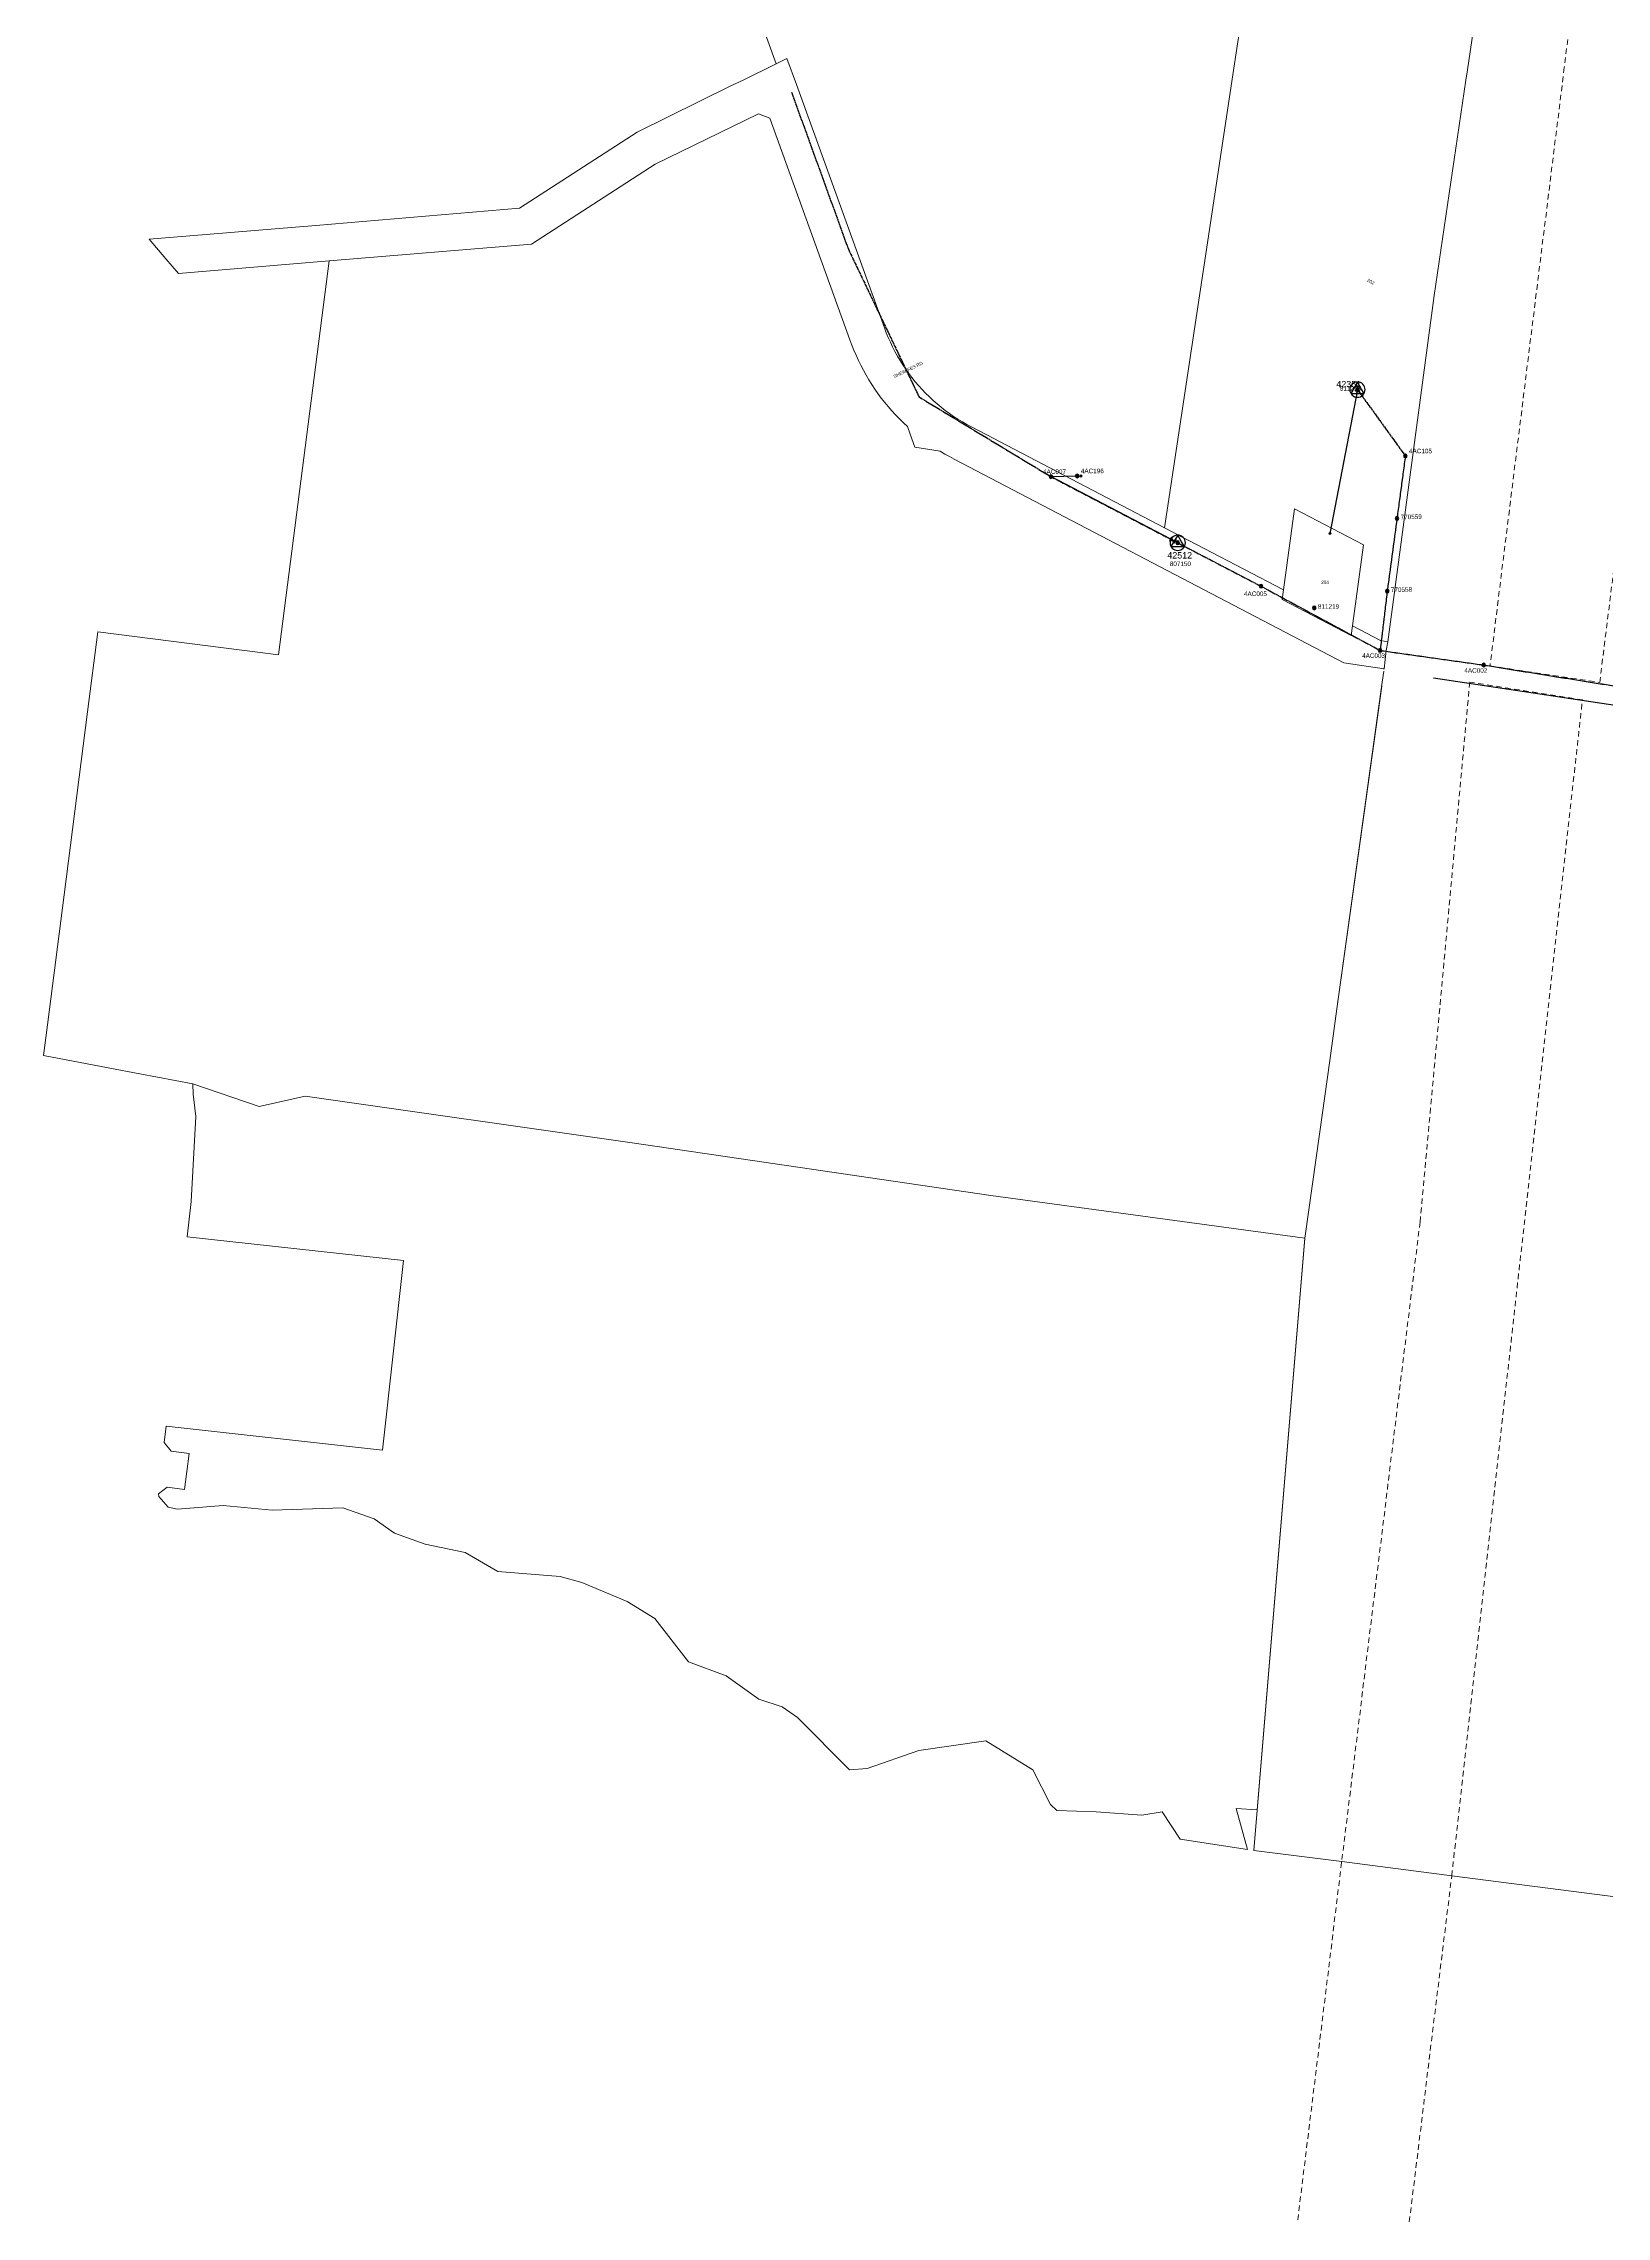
# Model space of a CAD drawing. Header units: metres. Extents: x 294464 to 297376, y 6182000 to 6185311.
# Drawn here: x 294464 to 295323, y 6182608 to 6183802 of the extents above; entities that cross this region are included whole.
import ezdxf
from ezdxf.enums import TextEntityAlignment as Align

# ---------------------------------------------------------------- set-up
doc = ezdxf.new("R2010")
doc.units = ezdxf.units.M
for name, pattern in [('Cable Exist OH', [1, 1, 0]), ('Dash', [5, 3, -2]), ('DASHED', [0.75, 0.5, -0.25]), ('IE Trench LV', [6.5, 5, -1.5])]:
    doc.linetypes.add(name, pattern=pattern)
for name, color, linetype in [('_User Miscellaneous2', 7, 'Continuous'), ('Equip_LV_EXT', 7, 'Continuous'), ('Mains_HV_EXT', 7, 'Continuous'), ('Services_SP_EXT', 7, 'Continuous'), ('Sub_SP_TR_HV_LV_EXT', 7, 'Continuous'), ('SupportsOH_SP_TR_HV_LV_SL_EXT', 7, 'Continuous')]:
    doc.layers.add(name, color=color, linetype=linetype)
for name, color, linetype, lineweight in [('Cadastre Easements_SP_EXT', 9, 'Continuous', 5), ('Cadastre Land Parcels_SP_EXT', 9, 'Continuous', 5), ('Cadastre Roads_SP_EXT', 9, 'Continuous', 5)]:
    doc.layers.add(name, color=color, linetype=linetype, lineweight=lineweight)
doc.styles.add('POLE_LABEL', font='arial.ttf')
doc.styles.get("Standard").update_dxf_attribs({"font": 'arial.ttf'})
doc.styles.add('X_78107_BDRY_ST00$0$ISOCP', font='isocp.shx')
doc.styles.add('X_78107_BDRY_ST01$0$IsoCP', font='isocp.shx')

# ---------------------------------------------------------------- blocks, each defined once
blk = doc.blocks.new('SUB_POLE_EXT')
blk.add_wipeout([(0, 4.2), (0.4, 4.2), (0.8, 4.1), (1.2, 4), (1.6, 3.9), (2, 3.7), (2.3, 3.5), (2.7, 3.3), (3, 3), (3.3, 2.7), (3.5, 2.3), (3.8, 1.9), (3.9, 1.6), (4, 1.2), (4.2, 0.6), (4.2, 0), (4.2, -0.6), (4.1, -1.1), (3.9, -1.6), (3.6, -2.2), (3.2, -2.7), (3, -3), (2.7, -3.3), (2.4, -3.5), (2, -3.7), (1.6, -3.9), (1.3, -4), (0.8, -4.1), (0.4, -4.2), (0, -4.2), (-0.4, -4.2), (-0.8, -4.1), (-1.2, -4), (-1.6, -3.9), (-2, -3.7), (-2.4, -3.5), (-2.7, -3.3), (-3, -3), (-3.2, -2.7), (-3.5, -2.3), (-3.7, -2), (-3.9, -1.6), (-4, -1.2), (-4.2, -0.8), (-4.2, -0.1), (-4.2, 0.4), (-4.1, 0.8), (-4, 1.3), (-3.9, 1.6), (-3.7, 2), (-3.5, 2.4), (-3.3, 2.7), (-3, 3), (-2.7, 3.3), (-2.3, 3.5), (-2, 3.7), (-1.6, 3.9), (-1.2, 4), (-0.8, 4.2), (-0.4, 4.2)])
blk.add_line((2.2, 0.5), (2.2, 0.5, 0))
blk.add_lwpolyline([(-4.2, 0, 1), (4.2, 0, 1)], format="xyb", close=True)
blk.add_lwpolyline([(2.1, 0.5), (0, 4.2), (-3.7, -2.1), (3.7, -2.1)], close=True)
for tag, height, flags, p in [('STREET_CODE', 0.2, 9, (1.5, 0)), ('ASSET_NUM', 3.5, 8, (2, 2)), ('CONSTRUCTED_VOLTAGE', 0.2, 9, (1.5, -0.2)), ('NO_PHASES', 0.2, 9, (1.5, -0.4)), ('OPERATING_VOLTAGE', 0.2, 9, (1.5, -0.6)), ('OPERATED_BY', 0.2, 9, (1.5, -0.8)), ('MAINTAINED_BY', 0.2, 9, (1.5, -1)), ('ORIENTATION', 0.2, 9, (1.5, -1.2)), ('OWNED_BY', 0.2, 9, (1.5, -1.4)), ('SECONDARY_VOLTAGE', 0.2, 9, (1.5, -1.6)), ('STATE', 0.2, 9, (1.5, -1.8)), ('SUBSTATION_TYPE', 0.2, 9, (1.5, -2)), ('USAGE', 0.2, 9, (1.5, -2.2)), ('LEGEND', 0.2, 9, (1.5, -2.4)), ('LOCATION', 0.2, 9, (1.5, -2.6)), ('STREETNAME', 0.2, 9, (1.5, -2.8)), ('SUBURB', 0.2, 9, (1.5, -3)), ('NOTES', 0.2, 9, (1.5, -3.2)), ('Z', 0.2, 1, (1.5, -3.4))]:
    blk.add_attdef(tag, text='', height=height, dxfattribs=dict(flags=flags)).set_placement(p, align=Align.MIDDLE_LEFT)
blk = doc.blocks.new('LV_OH_LINKS_DISTFUSE_EXT')
for p, q in [((0, 0), (0.96, 0)), ((3.84, 0), (4.8, 0))]:
    blk.add_line(p, q)
blk.add_lwpolyline([(3.84, -1.2), (3.84, 1.2), (0.96, -1.2), (0.96, 1.2)], close=True)
at = {"flags": 9}
for tag, p in [('ACTUAL_STATUS', (0, 0)), ('CONSTRUCTED_VOLTAGE', (0, -0.2)), ('OPERATING_VOLTAGE', (0, -0.6)), ('ORIENTATION', (0, -0.8)), ('OWNED_BY', (0, -1)), ('STATE', (0, -1.2)), ('SWITCH_TYPE', (0, -1.4)), ('NO_PHASES', (0, -0.4)), ('USAGE', (0, -1.6)), ('NOTES', (0, -1.8))]:
    blk.add_attdef(tag, text='', height=0.2, dxfattribs=at).set_placement(p, align=Align.MIDDLE_LEFT)
at = {"flags": 1}
blk.add_attdef('Z', (0, 0), '', height=0.2, dxfattribs=at)
blk = doc.blocks.new('CCP_EXT')
blk.add_wipeout([(0, 0.6), (0.6, 0), (0, -0.6), (-0.6, 0)])
blk.add_lwpolyline([(-0.6, 0), (0, 0.6), (0.6, 0), (0, -0.6), (-0.6, 0)])
at = {"flags": 1}
blk.add_attdef('Z', (0, 0), '', height=0.2, dxfattribs=at)
at = {"flags": 9}
for tag, p in [('CCP_TYPE', (0, 0)), ('CONSTRUCTED_VOLTAGE', (0, -0.2)), ('NO_PHASES', (0, -0.4)), ('OPERATING_VOLTAGE', (0, -0.6)), ('ORIENTATION', (0, -0.8)), ('OWNED_BY', (0, -1)), ('USAGE', (0, -1.2)), ('LEGEND', (0, -1.4)), ('LIFE_SUPPORT', (0, -1.6)), ('STATE', (0, -1.8)), ('NOTES', (0, -2))]:
    blk.add_attdef(tag, text='', height=0.2, dxfattribs=at).set_placement(p, align=Align.MIDDLE_LEFT)
blk = doc.blocks.new('POLE_EXT')
blk.add_hatch(color=256).paths.add_polyline_path([(-1, 0, 1), (1, 0, 1)])
blk.add_lwpolyline([(-1, 0, 1), (1, 0, 1)], format="xyb", close=True)
for tag, height, flags, p in [('pNumber', 2.5, 8, (-17.8, 2.1)), ('OWNED_BY', 0.2, 9, (1.4, -0.4)), ('PARENT', 0.2, 9, (1.4, -0.6)), ('SPECIAL_USE', 0.2, 9, (1.4, -0.8)), ('STATE', 0.2, 9, (1.4, -1)), ('USAGE', 0.2, 9, (1.4, -1.2)), ('cLV', 0.2, 9, (1.4, -1.4)), ('hDepth', 0.2, 9, (1.4, -1.6)), ('hDia', 0.2, 9, (1.4, -1.8)), ('cHV', 0.2, 9, (1.4, -2)), ('LBRACKET', 0.2, 9, (1.4, -2.2)), ('LExisting', 0.2, 9, (1.4, -2.4)), ('LANTNUMBER', 0.2, 9, (1.4, -2.6)), ('LOther', 0.2, 9, (1.4, -2.8)), ('LRemove', 0.2, 9, (1.4, -3)), ('LEGEND', 0.2, 9, (1.4, -3.2)), ('cLinedev', 0.2, 9, (1.4, -3.4)), ('LOCATION', 0.2, 9, (1.4, -3.6)), ('pExisting', 0.2, 9, (1.4, -3.8)), ('PFNUMBER', 0.2, 9, (1.4, -4)), ('NEWPFNUMBER', 0.2, 9, (1.4, -4.2)), ('pFooting', 0.2, 9, (1.4, -4.4)), ('pNew', 0.2, 9, (1.4, -4.6)), ('pRelocate', 0.2, 9, (1.4, -5)), ('pRemove', 0.2, 9, (1.4, -5.2)), ('pReplace', 0.2, 9, (1.4, -5.4)), ('pStay', 0.2, 9, (1.4, -5.6)), ('pType', 0.2, 9, (1.4, -5.8)), ('cspan', 0.2, 9, (1.4, -6)), ('STREETNAME', 0.2, 9, (1.4, -6.2)), ('SUBURB', 0.2, 9, (1.4, -6.4)), ('NOTES', 0.2, 9, (1.4, -6.6)), ('MAINTAINED_BY', 0.2, 9, (1.4, -6.8)), ('OPERATED_BY', 0.2, 9, (1.4, -7))]:
    blk.add_attdef(tag, text='', height=height, dxfattribs=dict(flags=flags)).set_placement(p, align=Align.MIDDLE_LEFT)
at = {"style": 'POLE_LABEL'}
for tag, height, flags, p in [('STRUCTURE_PLANT_NUMBER', 0.2, 9, (1.4, 0)), ('ASSET_NUM', 2.5, 8, (2, 2)), ('STREET_CODE', 0.2, 9, (1.4, -0.2))]:
    blk.add_attdef(tag, text='', height=height, dxfattribs=dict(at, flags=flags)).set_placement(p, align=Align.MIDDLE_LEFT)
at = {"flags": 1}
blk.add_attdef('Z', (1.4, -7.3), '', height=0.2, dxfattribs=at)
blk = doc.blocks.new('A$C3DA9484B')
at = {"layer": '_User Miscellaneous2', "linetype": 'Continuous'}
for p, q in [((850.5, 433.2), (894.4, 711.4)), ((850.5, 433.2), (894.4, 711.4)), ((851, 355.8), (896.5, 644.1)), ((779.8, -125.9), (851, 355.8)), ((464.1, -59.3), (317.3, -36.4)), ((464.1, -59.3), (511.5, -68.4)), ((779.8, -125.9), (1272.6, -196.3))]:
    blk.add_line(p, q, dxfattribs=at)
at = {"layer": '_User Miscellaneous2', "linetype": 'DASHED', "ltscale": 5}
for p, q in [((870.3, 594.7), (887.8, 712.7)), ((715.5, 604), (732.4, 628.8)), ((758, 609.6), (777.1, 632.8)), ((790.2, 621.5), (770.1, 599.2)), ((854.7, 629.8), (828.5, 606)), ((870.3, 594.7), (854.7, 629.8)), ((727.4, 595.5), (745.4, 619.5)), ((739, 586.5), (758, 609.6)), ((758, 609.6), (745.4, 619.5)), ((770.1, 599.2), (758, 609.6)), ((802.9, 609.6), (781.8, 588.2)), ((770.1, 599.2), (750.1, 576.9)), ((781.8, 588.2), (770.1, 599.2)), ((687.3, 555.8), (636.9, 594.9)), ((781.8, 588.2), (760.7, 566.9)), ((792.9, 576.7), (781.8, 588.2)), ((815, 597.1), (792.9, 576.7)), ((842.8, 589.5), (838.7, 594.4)), ((868.7, 583.4), (870.3, 594.7)), ((647.3, 566.6), (635.7, 575.6)), ((792.9, 576.7), (770.9, 556.3)), ((803.5, 564.6), (792.9, 576.7)), ((803.5, 564.6), (826.5, 584.1)), ((816.5, 551.3), (834.6, 575)), ((830.6, 579.2), (826.5, 584.1)), ((864.1, 580), (858.3, 580.9)), ((864.1, 580), (868.7, 583.4)), ((612.8, 508.7), (622, 570.2)), ((647.3, 566.6), (628.9, 542.9)), ((659.1, 557.4), (647.3, 566.6)), ((780.6, 545.3), (803.5, 564.6)), ((813.6, 553.6), (803.5, 564.6)), ((834.3, 546.1), (844.7, 568.4)), ((855.9, 565.1), (861.8, 564.2)), ((865.1, 559.7), (861.8, 564.2)), ((619.1, 550.5), (628.9, 542.9)), ((659.1, 557.4), (640.8, 533.7)), ((659.1, 557.4), (673.2, 546.5)), ((813.6, 553.6), (793.2, 531.6)), ((813.6, 553.6), (816.5, 551.3)), ((816.5, 551.3), (822.4, 546.7)), ((865.1, 559.7), (862.5, 541.9)), ((628.9, 542.9), (640.8, 533.7)), ((648.3, 524.3), (673.2, 546.5)), ((673.2, 546.5), (677.5, 543.2)), ((784.8, 540.5), (780.6, 545.3)), ((809.3, 519.4), (822.4, 546.7)), ((832.1, 541.2), (822.4, 546.7)), ((830.5, 530.4), (832.1, 541.2)), ((832.1, 541.2), (834.3, 546.1)), ((862.5, 541.9), (834.3, 546.1)), ((862.5, 541.9), (860.2, 526)), ((640.8, 533.7), (648.3, 524.3)), ((679.2, 524.8), (680.7, 535.2)), ((692.1, 502.9), (696.6, 532.8)), ((757.3, 512.1), (768.4, 535)), ((772.5, 530.1), (768.4, 535)), ((827.6, 510.7), (830.5, 530.4)), ((860.2, 526), (830.5, 530.4)), ((860.2, 526), (857.5, 508.2)), ((646.8, 513.7), (615, 523.6)), ((646.8, 513.7), (646.1, 508.5)), ((646.8, 513.7), (647.3, 517.4)), ((679.2, 524.8), (647.3, 517.4)), ((647.3, 517.4), (648.3, 524.3)), ((676, 504), (679.2, 524.8)), ((763.8, 495.7), (782.8, 519.5)), ((644.7, 498.9), (612.6, 507.4)), ((646.1, 508.5), (644.7, 498.9)), ((676, 504), (646.1, 508.5)), ((676, 504), (673.8, 489.1)), ((687.1, 470), (692.1, 502.9)), ((759, 500.7), (757.3, 512.1)), ((776.1, 483), (794.9, 509.8)), ((847.1, 505.7), (853, 504.9)), ((853, 504.9), (857.5, 508.2)), ((641.9, 479), (644, 493.6)), ((644, 493.6), (644.7, 498.9)), ((644, 493.6), (673.8, 489.1)), ((759, 500.7), (763.8, 495.7)), ((763.8, 495.7), (776.1, 483)), ((824.3, 494.8), (820.3, 474.3)), ((849.9, 489.1), (844.8, 489.9)), ((642.1, 478.9), (770.3, 453.6)), ((642.1, 478.9), (666.5, 474.1)), ((666.5, 474.1), (672.1, 478.1)), ((673.8, 489.1), (672.1, 478.1)), ((776.1, 483), (770.3, 453.6)), ((790.8, 480.1), (776.1, 483)), ((785, 450.7), (790.8, 480.1)), ((805.6, 477.2), (790.8, 480.1)), ((849.9, 489.1), (853.1, 484.6)), ((799.7, 447.8), (805.6, 477.2)), ((820.3, 474.3), (805.6, 477.2)), ((820.3, 474.3), (814.5, 444.8)), ((820.3, 474.3), (849, 467.8)), ((604.2, 431.7), (608.5, 460.4)), ((614.2, 464.4), (608.5, 460.4)), ((617.2, 394.7), (627.1, 461.8)), ((633.1, 392.4), (642.9, 458.7)), ((648.9, 390), (658.6, 455.6)), ((664.7, 387.7), (674.3, 452.5)), ((680.5, 385.3), (690, 449.4)), ((696.4, 383), (705.7, 446.3)), ((713.2, 380.5), (722.4, 443)), ((770.3, 453.6), (785, 450.7)), ((785, 450.7), (799.7, 447.8)), ((799.7, 447.8), (814.5, 444.8)), ((814.5, 444.8), (817.5, 444.2)), ((717.8, 412), (603.7, 428.4)), ((607.1, 396.2), (601.8, 401.9)), ((607.1, 396.2), (713.2, 380.5)), ((698.8, 382.6), (713.2, 380.5)), ((713.2, 380.5), (698.8, 382.6)), ((603.6, 377.1), (608.2, 381.4)), ((608.2, 381.4), (691.8, 369)), ((623.3, 316.5), (632.4, 377.8)), ((639.2, 314.1), (648.2, 375.5)), ((655, 311.8), (664.1, 373.1)), ((670.8, 309.4), (679.9, 370.8)), ((688.4, 311.9), (696, 363.3)), ((696, 363.3), (691.8, 369)), ((605.4, 350.4), (692.2, 337.6)), ((607.3, 323.8), (612.6, 318.1)), ((612.6, 318.1), (682.7, 307.7)), ((682.7, 307.7), (688.4, 311.9)), ((609.1, 299), (613.7, 303.2)), ((613.7, 303.2), (680.6, 293.3)), ((626.3, 240.7), (635.1, 300.1)), ((682.7, 307.7), (670.8, 309.4)), ((682.7, 307.7), (670.8, 309.4)), ((642.6, 238.3), (651.4, 297.7)), ((658.9, 235.9), (667.7, 295.2)), ((667.7, 295.2), (663.3, 265.6)), ((667.7, 295.2), (663.3, 265.6)), ((677.5, 238.2), (684.8, 287.7)), ((684.8, 287.7), (680.6, 293.3)), ((699.2, 286), (704.9, 290.2)), ((704.9, 290.2), (730.2, 286.1)), ((692.9, 243.2), (699.2, 286)), ((610.9, 273.3), (681.1, 262.9)), ((663.3, 265.6), (610.9, 273.3)), ((663.3, 265.6), (610.9, 273.3)), ((612.6, 247.7), (617.9, 242)), ((677.5, 238.2), (678.5, 245.4)), ((678.5, 245.4), (677.5, 238.2)), ((618.5, 227.2), (613.4, 222.9)), ((618.5, 227.2), (644.2, 223.4)), ((441.2, 98.1), (436.1, 63.7)), ((441.2, 98.1), (436.1, 63.7)), ((458.7, 82.9), (540.3, 70.6)), ((593.4, 77.3), (590.5, 83.4)), ((614.7, 72.5), (593.4, 77.3)), ((614.7, 72.5), (621.7, 71.5)), ((436.1, 63.7), (485.9, 56.2)), ((436.1, 63.7), (485.9, 56.2)), ((450.5, 61.6), (485.9, 56.2)), ((553.2, 67.1), (540.3, 70.6)), ((556.6, 61.6), (553.2, 67.1)), ((586.9, 64.8), (579.5, 61.1)), ((586.9, 64.8), (646.6, 55.8)), ((485.9, 56.2), (481.2, 24.1)), ((485.9, 56.2), (481.2, 24.1)), ((514.1, 41.3), (543.2, 37)), ((481.2, 24.1), (531.4, 15)), ((481.2, 24.1), (528.2, 15.5)), ((481.2, 24.1), (531.4, 15)), ((481.2, 24.1), (531.4, 15))]:
    blk.add_line(p, q, dxfattribs=at)
at = {"layer": '_User Miscellaneous2', "linetype": 'Continuous', "ltscale": 5}
blk.add_line((614.2, 464.4), (837.5, 420.2), dxfattribs=at)
at = {"layer": '_User Miscellaneous2'}
for p, q in [((841.7, 414.3), (837.5, 420.2)), ((841.7, 414.3), (822.3, 283.1)), ((702.4, 307.3), (713.2, 380.5)), ((706.6, 301.6), (702.4, 307.3)), ((822.3, 283.1), (706.6, 301.6)), ((777.4, 290.3), (731.9, 297.5)), ((743, 58.3), (777.4, 290.3)), ((822.3, 283.1), (777.4, 290.3)), ((696.8, 60.2), (730.2, 286.1)), ((761.6, 276.1), (729.7, 60.3)), ((761.6, 276.1), (729.7, 60.3)), ((730.2, 286.1), (757.4, 281.8)), ((757.4, 281.8), (761.6, 276.1)), ((757.4, 281.8), (761.6, 276.1)), ((775.1, 48.4), (810.1, 285)), ((808.2, 271.7), (775.3, 276.5)), ((788.2, 52.3), (822.3, 283.1)), ((759.8, 263.7), (727.9, 268.4)), ((757.6, 248.8), (725.7, 253.5)), ((806, 256.8), (773.1, 261.7)), ((632.2, 239.9), (671.8, 234)), ((667.2, 69.7), (692.9, 243.2)), ((667.2, 69.7), (692.9, 243.2)), ((755.4, 234), (692.9, 243.2)), ((803.8, 242), (770.9, 246.9)), ((671.8, 234), (646.3, 237.8)), ((671.8, 234), (677.5, 238.2)), ((671.8, 234), (677.5, 238.2)), ((677.5, 238.2), (671.8, 234)), ((753.2, 219.1), (690.7, 228.4)), ((801.6, 227.2), (768.7, 232)), ((621.7, 71.5), (644.2, 223.4)), ((644.2, 223.4), (669.7, 219.6)), ((644.2, 223.4), (669.7, 219.6)), ((669.7, 219.6), (673.9, 214)), ((669.7, 219.6), (673.9, 214)), ((799.4, 212.3), (766.5, 217.2)), ((672, 200.8), (641.5, 205.3)), ((652.9, 71.8), (673.9, 214)), ((673.9, 214), (652.9, 71.8)), ((751, 204.3), (688.5, 213.6)), ((748.8, 189.5), (686.3, 198.7)), ((797.2, 197.5), (764.4, 202.3)), ((669.8, 186), (639.3, 190.5)), ((746.6, 174.6), (684.1, 183.9)), ((795, 182.6), (762.2, 187.5)), ((667.6, 171.2), (637.1, 175.7)), ((744.4, 159.8), (681.9, 169)), ((792.8, 167.8), (760, 172.7)), ((665.4, 156.3), (634.9, 160.8)), ((790.6, 153), (757.8, 157.8)), ((663.2, 141.5), (632.7, 146)), ((742.2, 145), (679.7, 154.2)), ((740, 130.1), (677.5, 139.4)), ((788.4, 138.1), (755.6, 143)), ((661, 126.6), (630.5, 131.1)), ((737.8, 115.3), (675.3, 124.5)), ((786.2, 123.3), (753.4, 128.1)), ((658.8, 111.8), (628.3, 116.3)), ((735.6, 100.4), (673.1, 109.7)), ((784, 108.4), (751.2, 113.3)), ((656.6, 97), (626.1, 101.5)), ((781.8, 93.6), (749, 98.5)), ((654.4, 82.1), (623.9, 86.6)), ((733.4, 85.6), (670.9, 94.8)), ((779.6, 78.8), (746.8, 83.6)), ((647.2, 67.6), (652.9, 71.8)), ((652.9, 71.8), (647.2, 67.6)), ((731.2, 70.8), (668.7, 80)), ((646.6, 55.8), (620, 59.8)), ((647.2, 67.6), (621.7, 71.5)), ((647.2, 67.6), (621.7, 71.5)), ((667.2, 69.7), (671.4, 64)), ((671.4, 64), (667.2, 69.7)), ((724, 56.1), (671.4, 64)), ((696.8, 60.2), (671.4, 64)), ((724, 56.1), (696.8, 60.2)), ((729.7, 60.3), (724, 56.1)), ((777.4, 63.9), (744.6, 68.8)), ((636.7, -11.6), (646.6, 55.8)), ((636.7, -11.6), (646.6, 55.8)), ((646.6, 55.8), (646.5, 55.1)), ((646.6, 55.8), (778.2, 36)), ((743, 58.3), (747.3, 52.6)), ((781.6, 47.4), (747.3, 52.6)), ((781.6, 47.4), (788.2, 52.3)), ((778.2, 36), (784.5, 27.4)), ((784.5, 27.4), (763.5, -114.3)), ((418.7, -62.8), (0, 0)), ((547.8, 1.5), (636.7, -11.6)), ((547.8, 1.5), (636.7, -11.6)), ((534.2, -58.8), (543.1, -14.3)), ((541.5, -70), (534.2, -58.8)), ((541.5, -70), (534.2, -58.8)), ((637.7, -91.7), (541.5, -70)), ((697.5, -122), (529.4, -83.7)), ((738.1, -114.4), (637.7, -91.7)), ((759, -117.6), (738.1, -114.4)), ((763.5, -114.3), (759, -117.6)), ((778.9, -137.1), (1271, -207.4))]:
    blk.add_line(p, q, dxfattribs=at)
at = {"layer": '_User Miscellaneous2', "linetype": 'DASHED', "ltscale": 0.1}
blk.add_line((617.9, 242), (632.2, 239.9), dxfattribs=at)
at = {"layer": '_User Miscellaneous2', "linetype": 'DASHED', "ltscale": 0.3}
blk.add_line((523.1, -10.3), (511.5, -68.4), dxfattribs=at)
blk.add_line((523.1, -10.3), (511.5, -68.4), dxfattribs=at)
at = {"layer": '_User Miscellaneous2', "linetype": 'DASHED', "ltscale": 5}
for points in [[(608.5, 460.4), (602.6, 421.4, 0.054481), (601.8, 401.9)], [(613.4, 222.9, -0.020578), (612.4, 213.9), (596.5, 106.5)], [(590.5, 83.4, 0.054216), (596.5, 106.5), (612.5, 214.7)], [(534.4, 20.8, 0.075468), (523.1, -10.3), (513.4, -58.5)], [(552.3, 11.1, 0.029349), (547.8, 1.5, 0.029349)]]:
    blk.add_lwpolyline(points, format="xyb", dxfattribs=at)
for points in [[(603.6, 377.1), (607.3, 323.8)], [(609.1, 299), (612.6, 247.7)], [(727.6, 268.4), (697.3, 272.9)], [(725.4, 253.6), (695.1, 258.1)], [(641.5, 205.3), (611.8, 209.7)], [(639.3, 190.5), (609.6, 194.9)], [(637.1, 175.7), (607.4, 180.1)], [(634.9, 160.8), (605.2, 165.2)], [(632.7, 146), (603, 150.4)], [(630.5, 131.1), (600.8, 135.5)], [(628.3, 116.3), (598.6, 120.7)], [(626.1, 101.5), (596.4, 105.9)], [(623.9, 86.6), (593.2, 91.2)], [(481.2, 24.1), (489.2, 78.3)], [(496, 21.4), (504, 76.1)], [(506.8, 19.4), (514.1, 41.3), (518.9, 73.8)], [(528.9, 39.1), (533.7, 71.6)], [(534.4, 20.8), (556.6, 61.6)], [(554, 14.2), (579.5, 61.1)], [(595.9, 31.6), (600.5, 62.7)], [(610.7, 29.4), (615.3, 60.5)], [(622.5, 2.3), (630.2, 58.3)], [(565.9, 36.1), (625.9, 27.2)], [(596.5, 11.9), (599.4, 31.1)], [(552.3, 11.1), (554, 14.2)], [(554, 14.2), (622.5, 2.3)], [(556.5, 18.8), (596.5, 11.9)]]:
    blk.add_lwpolyline(points, dxfattribs=at)
at = {"layer": '_User Miscellaneous2'}
for points in [[(730.2, 286.1), (723.2, 238.7)], [(730.2, 286.1), (723.2, 238.7)], [(723.2, 238.7), (692.9, 243.2)], [(644.2, 223.4), (621.7, 71.5)], [(644.2, 223.4), (621.7, 71.5)]]:
    blk.add_lwpolyline(points, dxfattribs=at)
at = {"layer": '_User Miscellaneous2', "linetype": 'DASHED', "ltscale": 5}
for centre, radius, start, end in [((698.1, 632.4), 31, 170.4261, 240.8945), ((682.8, 654.2), 75, 197.7988, 232.2097), ((533.2, 336.2), 384, 45.3813, 47.9736), ((533.2, 336.2), 400, 42.4003, 45.9425), ((533.2, 336.2), 324, 55.7505, 58.3428), ((533.2, 336.2), 384, 42.789, 45.3813), ((533.2, 336.2), 308, 40.1967, 60.8945), ((533.2, 336.2), 324, 53.1582, 55.7505), ((533.2, 336.2), 400, 40.1967, 42.4003), ((533.2, 336.2), 324, 50.5659, 53.1582), ((533.2, 336.2), 324, 47.9736, 50.5659), ((533.2, 336.2), 384, 40.1967, 42.789), ((861.9, 605.6), 25, 220.1967, 261.5891), ((630.4, 568.9), 8.5, 52.2097, 171.4419), ((533.2, 336.2), 324, 45.3813, 47.9736), ((861.9, 605.6), 41, 220.1967, 228.3032), ((861.9, 605.6), 41, 228.3032, 245.1569), ((533.2, 336.2), 324, 42.789, 45.3813), ((861.9, 605.6), 41, 245.1569, 261.5891), ((672.3, 536.4), 24.5, 351.4419, 52.2097), ((533.2, 336.2), 324, 40.1967, 42.789), ((672.3, 536.4), 8.5, 351.4419, 52.2097), ((861.9, 605.6), 101, 220.1967, 227.1368), ((861.9, 605.6), 117, 220.1967, 227.4361), ((861.9, 605.6), 101, 227.1368, 238.6279), ((861.9, 605.6), 117, 227.4361, 235.0266), ((861.9, 605.6), 101, 238.6279, 250.119), ((658.8, 501.8), 46.5, 171.4419, 190.0818), ((861.9, 605.6), 117, 235.0266, 251.2669), ((861.9, 605.6), 101, 250.119, 261.5891), ((621.9, 495.2), 9, 190.0818, 243.5014), ((861.9, 605.6), 117, 251.2669, 261.5891), ((660.7, 573.1), 96, 243.5014, 258.8169), ((665.6, 521.2), 191, 343.7583, 348.9584), ((758.5, 499.7), 96, 327.179, 340.5796), ((826.4, 489.4), 46, 258.8169, 278.5443), ((832, 452.3), 8.5, 278.5443, 327.179), ((631.2, -31.9), 110.2, 154.8601, 168.6947), ((631.2, -31.9), 110.2, 154.8601, 168.6947)]:
    blk.add_arc(centre, radius, start, end, dxfattribs=at)
at = {"layer": '_User Miscellaneous2'}
for centre, radius, start, end in [((631.2, -31.9), 89.8, 158.1557, 168.6951), ((197.2, -1540.1), 1493.8, 77.1514, 81.473), ((921.3, 859), 1006.2, 257.1514, 261.8642)]:
    blk.add_arc(centre, radius, start, end, dxfattribs=at)
at = {"layer": '_User Miscellaneous2', "linetype": 'DASHED', "ltscale": 0.1}
blk.add_arc((631.2, -31.9), 110.2, 168.6946, 168.6947, dxfattribs=at)
at = {"layer": '_User Miscellaneous2', "linetype": 'ByBlock', "insert": (771.8, 359.1), "char_height": 3.5, "attachment_point": 5, "rotation": 351.5891, "style": 'X_78107_BDRY_ST00$0$ISOCP'}
blk.add_mtext('{\\C256;2000}', dxfattribs=at)
at = {"layer": '_User Miscellaneous2', "char_height": 3.5, "attachment_point": 5, "style": 'X_78107_BDRY_ST01$0$IsoCP'}
for s, insert, rotation in [('{\\C256;117}', (744.3, 277.5), 351.5891), ('{\\C256;116}', (790.8, 284), 351.5891), ('{\\C256;115}', (788.4, 267.7), 351.5891), ('{\\C256;118}', (741.7, 259.4), 351.5891), ('{\\C256;114}', (786.2, 252.8), 351.5891), ('{\\C256;119}', (739.5, 244.6), 351.5891), ('{\\C256;113}', (784, 238), 351.5891), ('{\\C256;143}', (706.6, 234.3), 351.5891), ('{\\C256;120}', (737.3, 229.7), 351.5891), ('{\\C256;144}', (657.1, 212.9), 351.5891), ('{\\C256;142}', (704.4, 219.4), 351.5891), ('{\\C256;121}', (735.1, 214.9), 351.5891), ('{\\C256;112}', (781.8, 223.2), 351.5891), ('{\\C256;141}', (702.2, 204.6), 351.5891), ('{\\C256;111}', (779.6, 208.3), 351.5891), ('{\\C256;145}', (654.7, 196.5), 351.5891), ('{\\C256;140}', (700, 189.8), 351.5891), ('{\\C256;122}', (732.9, 200.1), 351.5891), ('{\\C256;110}', (777.4, 193.5), 351.5891), ('{\\C256;146}', (652.5, 181.6), 351.5891), ('{\\C256;123}', (730.7, 185.2), 351.5891), ('{\\C256;109}', (775.2, 178.6), 351.5891), ('OPEN SPACE\\P100', (801.1, 177.8), 81.5891), ('{\\C256;147}', (650.3, 166.8), 351.5891), ('{\\C256;139}', (697.8, 174.9), 351.5891), ('{\\C256;124}', (728.5, 170.4), 351.5891), ('{\\C256;138}', (695.7, 160.1), 351.5891), ('{\\C256;125}', (726.3, 155.5), 351.5891), ('{\\C256;108}', (773, 163.8), 351.5891), ('{\\C256;148}', (648.1, 151.9), 351.5891), ('{\\C256;137}', (693.5, 145.2), 351.5891), ('{\\C256;107}', (770.8, 149), 351.5891), ('{\\C256;149}', (645.9, 137.1), 351.5891), ('{\\C256;136}', (691.3, 130.4), 351.5891), ('{\\C256;126}', (724.1, 140.7), 351.5891), ('{\\C256;106}', (768.6, 134.1), 351.5891), ('{\\C256;150}', (643.7, 122.3), 351.5891), ('{\\C256;127}', (721.9, 125.9), 351.5891), ('{\\C256;105}', (766.4, 119.3), 351.5891), ('{\\C256;151}', (641.5, 107.4), 351.5891), ('{\\C256;135}', (689.1, 115.6), 351.5891), ('{\\C256;128}', (719.7, 111), 351.5891), ('{\\C256;134}', (686.9, 100.7), 351.5891), ('{\\C256;129}', (717.5, 96.2), 351.5891), ('{\\C256;104}', (764.3, 104.4), 351.5891), ('{\\C256;152}', (639.3, 92.6), 351.5891), ('{\\C256;133}', (684.7, 85.9), 351.5891), ('{\\C256;103}', (762.1, 89.6), 351.5891), ('{\\C256;153}', (637, 76.8), 351.5891), ('{\\C256;132}', (682.3, 70.1), 351.5891), ('{\\C256;130}', (715.4, 81.3), 351.5891), ('{\\C256;102}', (759.9, 74.8), 351.5891), ('{\\C256;131}', (713, 65.5), 351.5891), ('{\\C256;101}', (757.5, 58.9), 351.5891), ('RESIDUE\\PLOT 98', (613.8, -2.5), 351.5891), ('PUBLIC RESERVE\\P99', (692.9, -27.3), 351.5891)]:
    blk.add_mtext(s, dxfattribs=dict(at, insert=insert, rotation=rotation))

msp = doc.modelspace()

# ---------------------------------------------------------------- linework, layer by layer
at = {"layer": 'Cadastre Easements_SP_EXT', "linetype": 'Dash'}
for points in [[(295361.35199, 6183789.96105), (295381.31303, 6183950.72207), (295422.36603, 6184011.50196), (295565.01496, 6184222.69294), (295541.38004, 6184296.61305), (295516.38892, 6184259.61307), (295357.236, 6184023.9841), (295322.61602, 6183972.73504), (295299.75107, 6183788.6081), (295258.91404, 6183459.75195), (295319.22606, 6183450.68789), (295361.35199, 6183789.96105)], [(295197.49793, 6182465.67191), (295237.87099, 6182794.83493), (295309.7199, 6183441.12309), (295247.7749, 6183450.85691), (295220.47995, 6183154.1269), (295177.41808, 6182802.6209), (295177.36896, 6182802.2251), (295137.13699, 6182474.28693), (295136.8191, 6182469.47001), (295185.04608, 6182462.56003), (295197.04305, 6182461.32502), (295197.49793, 6182465.67191)]]:
    msp.add_lwpolyline(points, close=True, dxfattribs=at)
at = {"layer": 'Cadastre Land Parcels_SP_EXT', "linetype": 'Continuous'}
for points in [[(295183.37597, 6183481.83702), (295189.32102, 6183526.37601), (295151.40398, 6183546.15898), (295145.42801, 6183501.65701), (295144.74502, 6183496.32401), (295182.67902, 6183476.53397), (295183.37597, 6183481.83702)], [(294545.84271, 6183230.06477), (294546.1873, 6183224.35265), (294547.49798, 6183212.20789), (294544.98615, 6183165.40723), (294542.83075, 6183146.08642), (294661.70799, 6183132.95542), (294650.12643, 6183028.7815), (294531.22525, 6183042.04596), (294530.21393, 6183032.98039), (294533.9603, 6183028.22677), (294543.88376, 6183027.00283), (294541.3449, 6183007.21588), (294531.74915, 6183008.40731), (294527.0662, 6183004.7416), (294527.21495, 6183003.30345), (294532.40432, 6182997.44382), (294537.44784, 6182996.42923), (294562.50472, 6182998.40479), (294589.5398, 6182995.75066), (294628.44555, 6182997.06037), (294645.5879, 6182991.10366), (294656.79493, 6182983.16662), (294673.71637, 6182977.13933), (294695.6967, 6182972.57377), (294713.49926, 6182962.01202), (294747.78972, 6182959.37644), (294759.65773, 6182956.07845), (294784.71372, 6182945.51855), (294799.87725, 6182936.2771), (294818.33612, 6182912.51042), (294839.00039, 6182904.66957), (294857.08808, 6182891.88864), (294869.85462, 6182887.62853), (294878.3652, 6182881.77137), (294906.9431, 6182853.12192), (294916.57462, 6182853.76825), (294944.93081, 6182863.67608), (294981.85985, 6182868.96738), (295007.57144, 6182853.12643), (295017.37071, 6182834.06849), (295020.75385, 6182830.67943), (295042.51627, 6182830.02453), (295067.5409, 6182828.25082), (295078.78582, 6182830.03275), (295088.68181, 6182814.94784), (295125.61977, 6182809.37122), (295119.45654, 6182831.92042), (295130.99746, 6182831.03895), (295157.13491, 6183145.281), (294984.61485, 6183168.6933), (294787.4848, 6183197.68274), (294607.71618, 6183223.35723), (294582.39192, 6183217.64865), (294545.84271, 6183230.06477)]]:
    msp.add_lwpolyline(points, close=True, dxfattribs=at)
msp.add_lwpolyline([(295199.40068, 6183448.6789), (295174.77396, 6183271.34499), (295170.811, 6183242.87097), (295165.31998, 6183203.69598), (295157.135, 6183145.281), (295129.15096, 6182808.83796), (295177.41802, 6182802.62102), (295237.87101, 6182794.83503), (295381.86696, 6182776.288), (295437.34196, 6182769.13898), (295499.96502, 6182761.06803), (295530.20702, 6182757.17097), (295541.247, 6182755.74899), (295847.03403, 6182716.37897), (295848.45601, 6182727.27197), (295913.39798, 6183224.67904), (295927.29363, 6183330.59057)], dxfattribs=at)
at = {"layer": 'Mains_HV_EXT', "linetype": 'Cable Exist OH'}
msp.add_lwpolyline([(295198.5188, 6183468.28505), (295255.45038, 6183460.26491), (295341.43903, 6183446.49558), (295409.48666, 6183436.77435)], dxfattribs=at)

# ---------------------------------------------------------------- block references
at = {"layer": '_User Miscellaneous2', "linetype": 'IE Trench LV'}
msp.add_blockref('A$C3DA9484B', (295227.9056, 6183453.03057), dxfattribs=at)
at = {"layer": 'Sub_SP_TR_HV_LV_EXT'}
ref = msp.add_blockref('SUB_POLE_EXT', (295186.05904, 6183611.60601), dxfattribs=at)
ref.add_attrib('ASSET_NUM', '42351', dxfattribs={"layer": '0', "height": 3.5}).set_placement((295188.05904, 6183611.85601), align=Align.BOTTOM_RIGHT)
ref = msp.add_blockref('SUB_POLE_EXT', (295087.258, 6183527.43401), dxfattribs=at)
ref.add_attrib('ASSET_NUM', '42512', dxfattribs={"layer": '0', "height": 3.5}).set_placement((295081.57005, 6183517.75414), align=Align.BOTTOM_LEFT)
at = {"layer": 'SupportsOH_SP_TR_HV_LV_SL_EXT'}
ref = msp.add_blockref('POLE_EXT', (295212.39699, 6183575.13603), dxfattribs=at)
ref.add_attrib('ASSET_NUM', '4AC105', dxfattribs={"layer": '0', "height": 2.5, "style": 'POLE_LABEL'}).set_placement((295214.39699, 6183575.88603), align=Align.BOTTOM_LEFT)
ref = msp.add_blockref('POLE_EXT', (295017.54501, 6183563.80402), dxfattribs=at)
ref.add_attrib('ASSET_NUM', '4AC007', dxfattribs={"layer": '0', "height": 2.5, "style": 'POLE_LABEL'}).set_placement((295019.54501, 6183564.55402), align=Align.BOTTOM_CENTER)
ref = msp.add_blockref('POLE_EXT', (295207.79001, 6183540.856), dxfattribs=at)
ref.add_attrib('ASSET_NUM', '770559', dxfattribs={"layer": '0', "height": 2.5, "rotation": 1.00000001, "style": 'POLE_LABEL'}).set_placement((295209.79001, 6183541.606), align=Align.MIDDLE_LEFT)
ref = msp.add_blockref('POLE_EXT', (295133.04401, 6183503.60197), dxfattribs=at)
ref.add_attrib('ASSET_NUM', '4AC005', dxfattribs={"layer": '0', "height": 2.5, "style": 'POLE_LABEL'}).set_placement((295123.69054, 6183497.43467), align=Align.BOTTOM_LEFT)
ref = msp.add_blockref('POLE_EXT', (295202.41603, 6183500.87501), dxfattribs=at)
ref.add_attrib('ASSET_NUM', '770558', dxfattribs={"layer": '0', "height": 2.5, "rotation": 1.00000001, "style": 'POLE_LABEL'}).set_placement((295204.41603, 6183501.62501), align=Align.MIDDLE_LEFT)
ref = msp.add_blockref('POLE_EXT', (295162.32504, 6183491.67398), dxfattribs=at)
ref.add_attrib('ASSET_NUM', '811219', dxfattribs={"layer": '0', "height": 2.5, "style": 'POLE_LABEL'}).set_placement((295164.32504, 6183492.42398), align=Align.MIDDLE_LEFT)
ref = msp.add_blockref('POLE_EXT', (295198.51877, 6183468.28507), dxfattribs=at)
ref.add_attrib('ASSET_NUM', '4AC003', dxfattribs={"layer": '0', "height": 2.5, "style": 'POLE_LABEL'}).set_placement((295188.61824, 6183465.43083), align=Align.MIDDLE_LEFT)
ref = msp.add_blockref('POLE_EXT', (295255.45037, 6183460.26487), dxfattribs=at)
ref.add_attrib('ASSET_NUM', '4AC002', dxfattribs={"layer": '0', "height": 2.5, "style": 'POLE_LABEL'}).set_placement((295244.82032, 6183457.2678), align=Align.MIDDLE_LEFT)

# ---------------------------------------------------------------- texts
at = {"layer": 'Cadastre Land Parcels_SP_EXT'}
msp.add_text('202', height=1.8, rotation=332.503754, dxfattribs=at).set_placement((295191.07226, 6183671.14644))
msp.add_text('204', height=1.8, dxfattribs=at).set_placement((295166.15881, 6183504.81451))
at = {"layer": 'Cadastre Roads_SP_EXT'}
msp.add_text('SHEAFFES RD', height=1.8, rotation=26.053101, dxfattribs=at).set_placement((294931.58203, 6183617.89225))

# ---------------------------------------------------------------- next in the draw order: linework, layer by layer
at = {"layer": 'Cadastre Land Parcels_SP_EXT', "linetype": 'Continuous'}
for points in [[(294775.38377, 6184042.52231), (294866.52466, 6183790.5945), (294872.50283, 6183793.53563), (294877.66843, 6183779.27759), (294926.09971, 6183645.5777), (294927.08038, 6183642.91358), (294928.15865, 6183640.26944), (294929.31448, 6183637.65788), (294930.54531, 6183635.08281), (294931.84954, 6183632.54219), (294933.22788, 6183630.04096), (294934.67778, 6183627.58116), (294936.19674, 6183625.16465), (294937.78806, 6183622.79141), (294939.44579, 6183620.4695), (294941.17013, 6183618.19282), (294942.96081, 6183615.96825), (294944.81465, 6183613.79783), (294946.73067, 6183611.67952), (294948.70809, 6183609.61934), (294950.74362, 6183607.61507), (294952.83614, 6183605.67467), (294954.9843, 6183603.79328), (294957.18616, 6183601.97574), (294959.43935, 6183600.22199), (294961.74386, 6183598.53598), (294964.09545, 6183596.9157), (294966.49333, 6183595.36511), (294968.93405, 6183593.88509), (294971.41858, 6183592.47663), (294973.95231, 6183591.11401), (295080.02928, 6183535.71091), (295117.63283, 6183784.57358), (295149.1159, 6183992.91251)], [(295200.64444, 6183457.73484), (295200.71142, 6183458.22404), (295178.6356, 6183461.48466), (294964.42325, 6183573.35553), (294961.83052, 6183574.77848), (294959.27329, 6183576.23412), (294956.72887, 6183577.74266), (294942.8352, 6183579.9538), (294940.2437, 6183587.07173), (294938.68313, 6183591.41116), (294936.48109, 6183593.45951), (294934.3104, 6183595.58117), (294932.19528, 6183597.75972), (294930.13907, 6183599.99232), (294928.14178, 6183602.27987), (294926.20606, 6183604.6176), (294924.33261, 6183607.00637), (294922.52241, 6183609.44338), (294920.77616, 6183611.92747), (294919.0974, 6183614.45591), (294917.48604, 6183617.02859), (294915.94128, 6183619.6435), (294914.46727, 6183622.29675), (294913.06252, 6183624.98833), (294911.72949, 6183627.7164), (294910.46987, 6183630.47785), (294909.28197, 6183633.2727), (294908.16836, 6183636.09704), (294907.09176, 6183638.92422), (294862.98199, 6183760.73075), (294856.78722, 6183763.23604), (294800.10462, 6183735.52062), (294732.1158, 6183691.6481), (294620.86122, 6183682.34933), (294593.00888, 6183465.81755), (294493.78159, 6183478.58674), (294488.09288, 6183434.63048), (294475.1745, 6183334.03862), (294465.08117, 6183255.43637), (294463.81757, 6183245.5932), (294499.31721, 6183238.84918), (294516.71079, 6183235.56515), (294545.84271, 6183230.06477), (294582.39192, 6183217.64865), (294607.71618, 6183223.35723), (294787.4848, 6183197.68274), (294984.61485, 6183168.6933), (295157.13491, 6183145.281), (295165.32025, 6183203.69554), (295170.81083, 6183242.87114), (295174.77431, 6183271.34543), (295199.7016, 6183450.84862), (295200.52126, 6183456.83518)]]:
    msp.add_lwpolyline(points, dxfattribs=at)
msp.add_lwpolyline([(295276.92701, 6183969.38803), (295149.11598, 6183992.91304), (295117.633, 6183784.57402), (295080.02901, 6183535.711), (295145.42801, 6183501.65701), (295151.40398, 6183546.15898), (295189.32102, 6183526.37601), (295183.37597, 6183481.83702), (295198.78798, 6183473.69496), (295202.72099, 6183473.10101), (295228.30096, 6183663.39403), (295245.60797, 6183781.726), (295246.45703, 6183787.44704), (295259.90302, 6183878.07197), (295276.92701, 6183969.38803)], close=True, dxfattribs=at)
at = {"layer": 'Mains_HV_EXT', "linetype": 'Cable Exist OH'}
msp.add_lwpolyline([(295186.05902, 6183611.60602), (295212.39699, 6183575.13603), (295207.79001, 6183540.85604), (295202.41603, 6183500.87499), (295198.5188, 6183468.28505)], dxfattribs=at)

# ---------------------------------------------------------------- next in the draw order: block references
at = {"layer": 'Equip_LV_EXT'}
for p, rotation in [((295185.66534, 6183609.74721), 72.42874123651524), ((295086.62106, 6183527.76627), 152.4484696466361)]:
    msp.add_blockref('LV_OH_LINKS_DISTFUSE_EXT', p, dxfattribs=dict(at, rotation=rotation))
at = {"layer": 'SupportsOH_SP_TR_HV_LV_SL_EXT'}
ref = msp.add_blockref('POLE_EXT', (295186.059, 6183611.60603), dxfattribs=at)
ref.add_attrib('ASSET_NUM', '811218', dxfattribs={"layer": '0', "height": 2.5, "style": 'POLE_LABEL'}).set_placement((295188.059, 6183612.35603), align=Align.MIDDLE_RIGHT)
ref = msp.add_blockref('POLE_EXT', (295087.25797, 6183527.434), dxfattribs=at)
ref.add_attrib('ASSET_NUM', '807150', dxfattribs={"layer": '0', "height": 2.5, "style": 'POLE_LABEL'}).set_placement((295082.89919, 6183515.89085), align=Align.MIDDLE_LEFT)

# ---------------------------------------------------------------- next in the draw order: block references
at = {"layer": 'Services_SP_EXT'}
for p in [(295034.06378, 6183564.17259), (295170.94489, 6183532.50882)]:
    msp.add_blockref('CCP_EXT', p, dxfattribs=at)

# ---------------------------------------------------------------- next in the draw order: linework, layer by layer
at = {"layer": 'Cadastre Roads_SP_EXT', "linetype": 'Continuous'}
msp.add_lwpolyline([(294877.66802, 6183779.27797), (294872.50301, 6183793.53599), (294866.52498, 6183790.594), (294848.40199, 6183781.76501), (294841.71998, 6183778.49196), (294790.10501, 6183753.19501), (294725.40904, 6183711.27504), (294613.55798, 6183701.89697), (294521.85697, 6183694.26603), (294531.12298, 6183683.46103), (294538.011, 6183675.42503), (294620.86104, 6183682.34899), (294732.11604, 6183691.64803), (294800.10502, 6183735.52097), (294856.78698, 6183763.23599), (294862.98198, 6183760.73103), (294907.09202, 6183638.92402), (294908.16803, 6183636.097), (294909.282, 6183633.27298), (294910.46998, 6183630.47802), (294911.73002, 6183627.71599), (294913.06299, 6183624.98796), (294914.46696, 6183622.29702), (294915.94096, 6183619.64299), (294917.48596, 6183617.02897), (294919.09701, 6183614.456), (294920.77597, 6183611.92701), (294922.52204, 6183609.44297), (294924.33301, 6183607.006), (294926.20598, 6183604.61803), (294928.14199, 6183602.27996), (294930.13903, 6183599.99196), (294932.19496, 6183597.76003), (294934.30997, 6183595.581), (294936.48097, 6183593.45999), (294938.68296, 6183591.41103), (294940.24403, 6183587.07204), (294942.83501, 6183579.95397), (294956.72903, 6183577.74298), (294959.27303, 6183576.23401), (294961.83099, 6183574.77802), (294964.42303, 6183573.35603), (295178.63599, 6183461.48502), (295200.71101, 6183458.22397), (295201.31299, 6183463.37997), (295201.89104, 6183468.32297), (295202.72103, 6183473.10102), (295198.78798, 6183473.69496), (295183.37598, 6183481.83702), (295182.67898, 6183476.53399), (295144.74504, 6183496.32402), (295145.42799, 6183501.65698), (295080.02902, 6183535.71103), (294973.95201, 6183591.11397), (294971.41896, 6183592.47697), (294968.93404, 6183593.885), (294966.493, 6183595.36501), (294964.09497, 6183596.91601), (294961.74401, 6183598.53598), (294959.43896, 6183600.222), (294957.18602, 6183601.97601), (294954.98402, 6183603.79299), (294952.83599, 6183605.67497), (294950.74402, 6183607.61504), (294948.70796, 6183609.61897), (294946.73097, 6183611.68002), (294944.815, 6183613.79803), (294942.96102, 6183615.96797), (294941.17, 6183618.19301), (294939.44601, 6183620.469), (294937.78798, 6183622.791), (294936.19698, 6183625.16502), (294934.67803, 6183627.58097), (294933.22796, 6183630.04099), (294931.85004, 6183632.54199), (294930.54497, 6183635.08299), (294929.31496, 6183637.65798), (294928.15903, 6183640.26901), (294927.08003, 6183642.91297), (294926.10001, 6183645.57804), (294877.66802, 6183779.27797)], close=True, dxfattribs=at)
at = {"layer": 'Mains_HV_EXT', "linetype": 'Cable Exist OH'}
for points in [[(294874.95304, 6183775.14103), (294906.22697, 6183688.83099), (294945.093, 6183607.60598), (295017.545, 6183563.80398), (295087.25804, 6183527.43401)], [(295087.11398, 6183527.508), (295133.04399, 6183503.60202), (295198.5188, 6183468.28505)]]:
    msp.add_lwpolyline(points, dxfattribs=at)
at = {"layer": 'Services_SP_EXT'}
for points in [[(295186.07522, 6183611.58374), (295170.94486, 6183532.50885)], [(295087.25798, 6183527.43399), (295017.54503, 6183563.80397), (295032.02014, 6183564.17255)]]:
    msp.add_lwpolyline(points, dxfattribs=at)

# ---------------------------------------------------------------- next in the draw order: block references
at = {"layer": 'SupportsOH_SP_TR_HV_LV_SL_EXT'}
ref = msp.add_blockref('POLE_EXT', (295032.02011, 6183564.17258), dxfattribs=at)
ref.add_attrib('ASSET_NUM', '4AC196', dxfattribs={"layer": '0', "height": 2.5, "style": 'POLE_LABEL'}).set_placement((295034.02011, 6183564.92258), align=Align.BOTTOM_LEFT)

doc.saveas('drawing.dxf')
